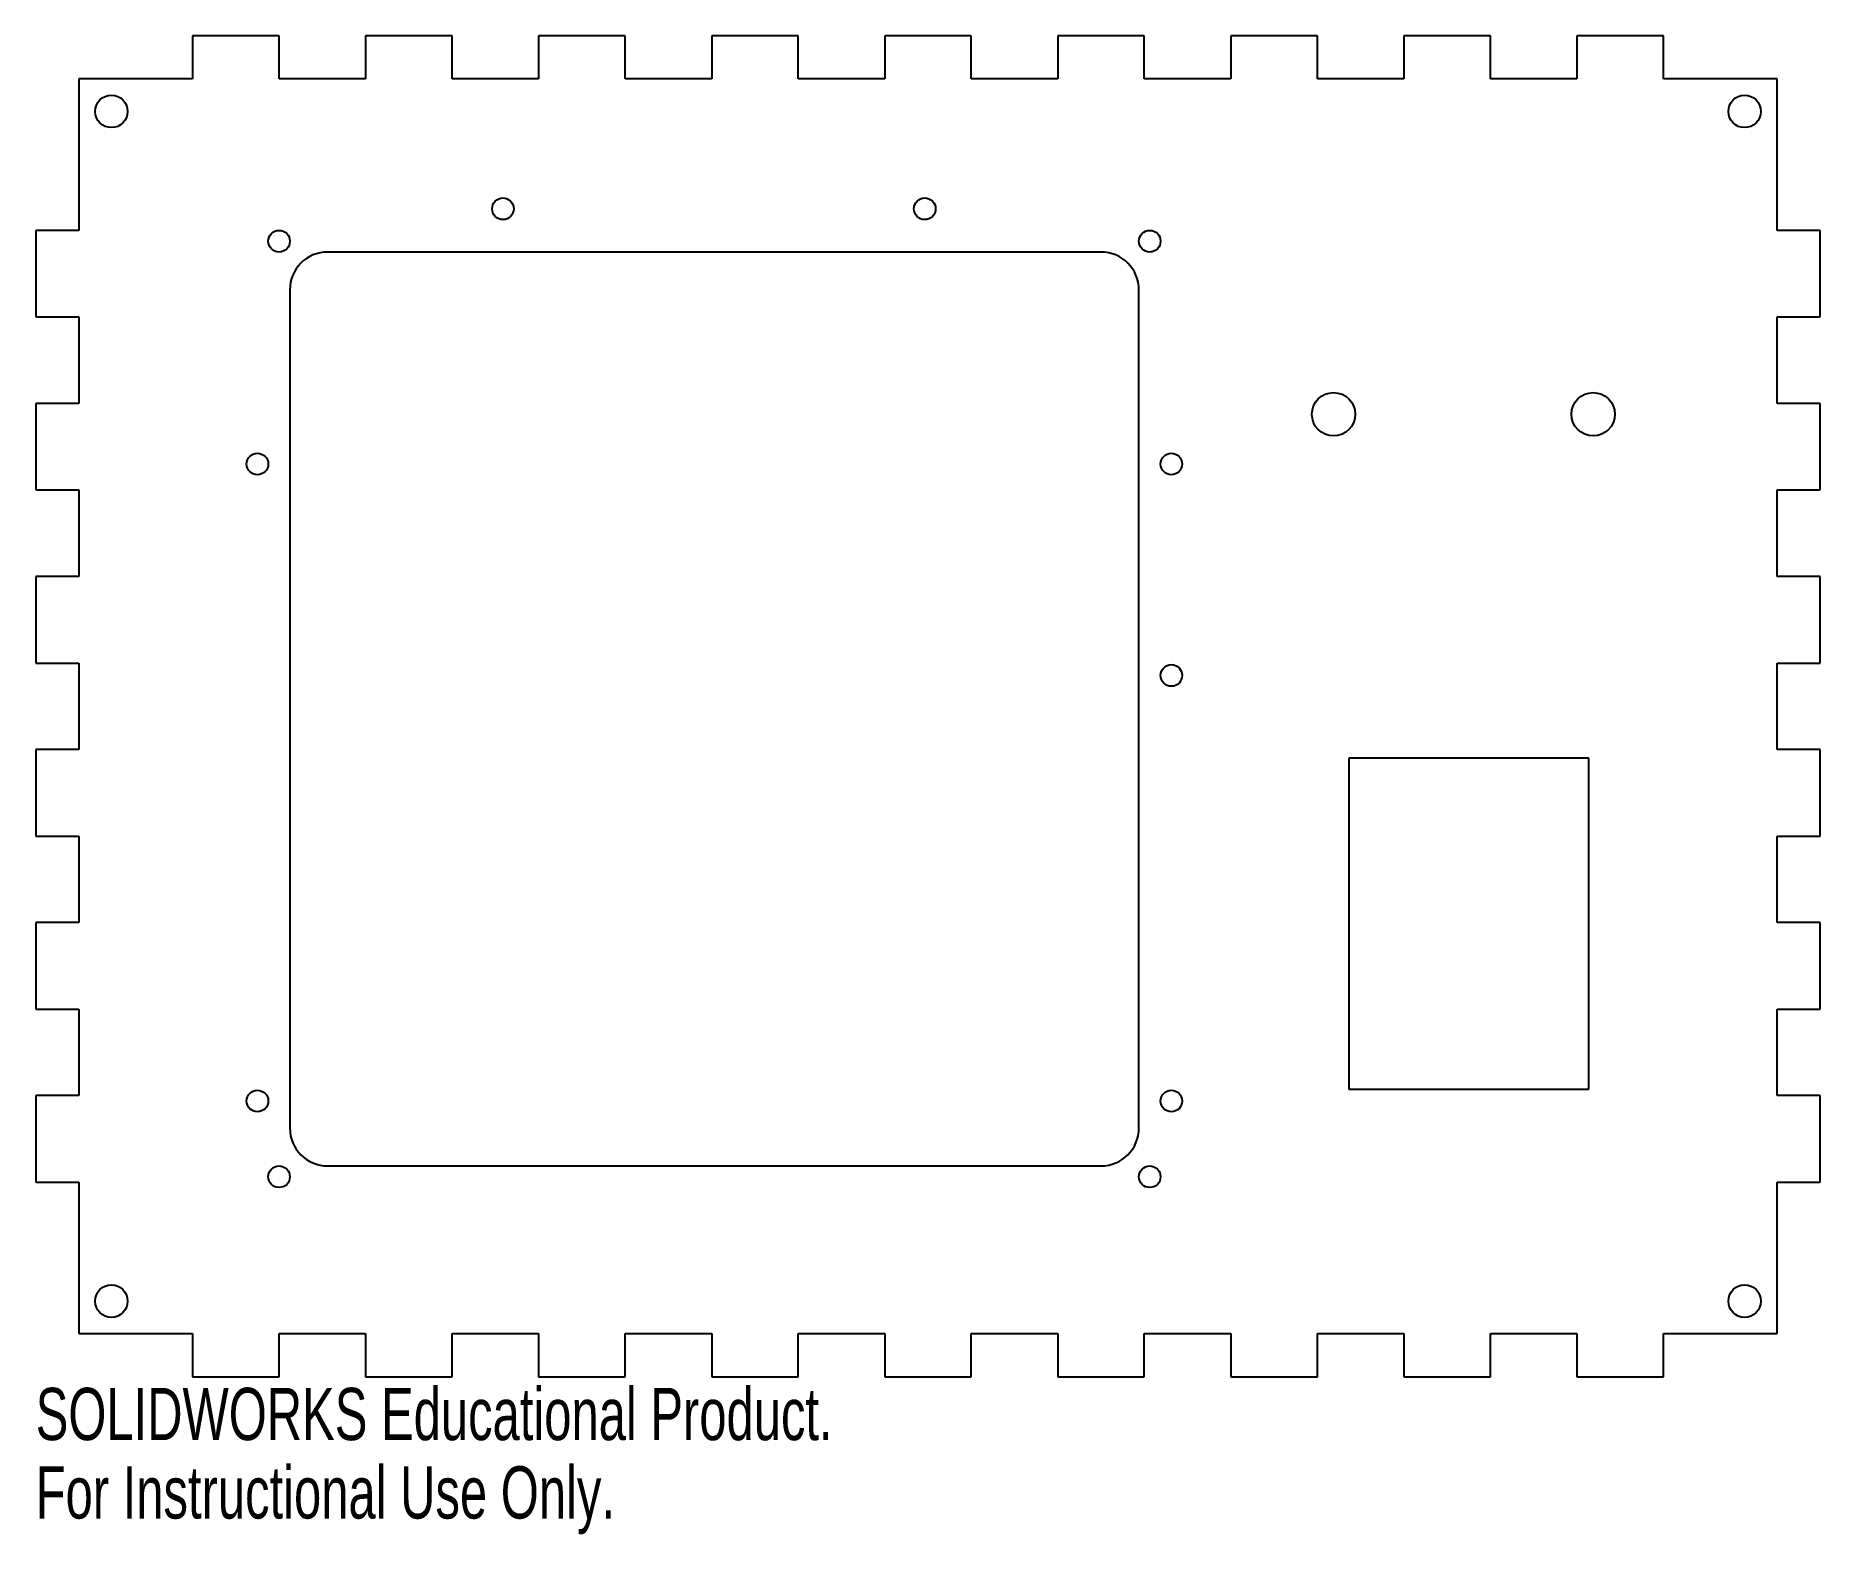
# Model space of a CAD drawing. Header units: millimetres. Extents: x 10 to 175, y 497 to 636.
import ezdxf

# ---------------------------------------------------------------- set-up
doc = ezdxf.new("R2010")
doc.units = ezdxf.units.MM
doc.styles.add('SLDTEXTSTYLE0', font='TXT', dxfattribs={"width": 0.7})

msp = doc.modelspace()

# ---------------------------------------------------------------- linework, layer by layer
at = {"color": 7, "linetype": 'Continuous', "lineweight": 25}
for p, q in [((32.5, 636), (24.5, 636)), ((24.5, 636), (24.5, 632)), ((32.5, 632), (32.5, 636)), ((48.5, 636), (40.5, 636)), ((40.5, 636), (40.5, 632)), ((48.5, 632), (48.5, 636)), ((64.5, 636), (56.5, 636)), ((56.5, 636), (56.5, 632)), ((64.5, 632), (64.5, 636)), ((80.5, 636), (72.5, 636)), ((72.5, 636), (72.5, 632)), ((80.5, 632), (80.5, 636)), ((96.5, 636), (88.5, 636)), ((88.5, 636), (88.5, 632)), ((96.5, 632), (96.5, 636)), ((112.5, 636), (104.5, 636)), ((104.5, 636), (104.5, 632)), ((112.5, 632), (112.5, 636)), ((128.5, 636), (120.5, 636)), ((120.5, 636), (120.5, 632)), ((128.5, 632), (128.5, 636)), ((144.5, 636), (136.5, 636)), ((136.5, 636), (136.5, 632)), ((144.5, 632), (144.5, 636)), ((160.5, 636), (152.5, 636)), ((152.5, 636), (152.5, 632)), ((160.5, 632), (160.5, 636)), ((24.5, 632), (14, 632)), ((14, 632), (14, 618)), ((40.5, 632), (32.5, 632)), ((56.5, 632), (48.5, 632)), ((72.5, 632), (64.5, 632)), ((88.5, 632), (80.5, 632)), ((104.5, 632), (96.5, 632)), ((120.5, 632), (112.5, 632)), ((136.5, 632), (128.5, 632)), ((152.5, 632), (144.5, 632)), ((171, 632), (160.5, 632)), ((171, 618), (171, 632)), ((14, 618), (10, 618)), ((10, 618), (10, 610)), ((175, 618), (171, 618)), ((175, 610), (175, 618)), ((108.5, 616), (37, 616)), ((33.5, 612.5), (33.5, 535)), ((112, 535), (112, 612.5)), ((10, 610), (14, 610)), ((14, 610), (14, 602)), ((171, 602), (171, 610)), ((171, 610), (175, 610)), ((14, 602), (10, 602)), ((10, 602), (10, 594)), ((175, 602), (171, 602)), ((175, 594), (175, 602)), ((10, 594), (14, 594)), ((14, 594), (14, 586)), ((171, 586), (171, 594)), ((171, 594), (175, 594)), ((14, 586), (10, 586)), ((10, 586), (10, 578)), ((175, 586), (171, 586)), ((175, 578), (175, 586)), ((10, 578), (14, 578)), ((14, 578), (14, 570)), ((171, 570), (171, 578)), ((171, 578), (175, 578)), ((14, 570), (10, 570)), ((10, 570), (10, 562)), ((175, 570), (171, 570)), ((175, 562), (175, 570)), ((131.4, 569.2), (131.4, 538.6)), ((153.6, 569.2), (131.4, 569.2)), ((153.6, 538.6), (153.6, 569.2)), ((10, 562), (14, 562)), ((14, 562), (14, 554)), ((171, 554), (171, 562)), ((171, 562), (175, 562)), ((14, 554), (10, 554)), ((10, 554), (10, 546)), ((175, 554), (171, 554)), ((175, 546), (175, 554)), ((10, 546), (14, 546)), ((14, 546), (14, 538)), ((171, 538), (171, 546)), ((171, 546), (175, 546)), ((14, 538), (10, 538)), ((10, 538), (10, 530)), ((131.4, 538.6), (153.6, 538.6)), ((175, 538), (171, 538)), ((175, 530), (175, 538)), ((37, 531.5), (108.5, 531.5)), ((10, 530), (14, 530)), ((14, 530), (14, 516)), ((171, 516), (171, 530)), ((171, 530), (175, 530)), ((14, 516), (24.5, 516)), ((24.5, 516), (24.5, 512)), ((32.5, 512), (32.5, 516)), ((32.5, 516), (40.5, 516)), ((40.5, 516), (40.5, 512)), ((48.5, 512), (48.5, 516)), ((48.5, 516), (56.5, 516)), ((56.5, 516), (56.5, 512)), ((64.5, 512), (64.5, 516)), ((64.5, 516), (72.5, 516)), ((72.5, 516), (72.5, 512)), ((80.5, 512), (80.5, 516)), ((80.5, 516), (88.5, 516)), ((88.5, 516), (88.5, 512)), ((96.5, 512), (96.5, 516)), ((96.5, 516), (104.5, 516)), ((104.5, 516), (104.5, 512)), ((112.5, 512), (112.5, 516)), ((112.5, 516), (120.5, 516)), ((120.5, 516), (120.5, 512)), ((128.5, 512), (128.5, 516)), ((128.5, 516), (136.5, 516)), ((136.5, 516), (136.5, 512)), ((144.5, 512), (144.5, 516)), ((144.5, 516), (152.5, 516)), ((152.5, 516), (152.5, 512)), ((160.5, 512), (160.5, 516)), ((160.5, 516), (171, 516)), ((24.5, 512), (32.5, 512)), ((40.5, 512), (48.5, 512)), ((56.5, 512), (64.5, 512)), ((72.5, 512), (80.5, 512)), ((88.5, 512), (96.5, 512)), ((104.5, 512), (112.5, 512)), ((120.5, 512), (128.5, 512)), ((136.5, 512), (144.5, 512)), ((152.5, 512), (160.5, 512))]:
    msp.add_line(p, q, dxfattribs=at)
for centre, radius in [((17, 629), 1.5), ((168, 629), 1.5), ((53.2, 620), 1), ((92.2, 620), 1), ((32.5, 617), 1), ((113, 617), 1), ((130, 601), 2), ((154, 601), 2), ((30.5, 596.4), 1), ((115, 596.4), 1), ((115, 576.85), 1), ((30.5, 537.5), 1), ((115, 537.5), 1), ((32.5, 530.5), 1), ((113, 530.5), 1), ((17, 519), 1.5), ((168, 519), 1.5)]:
    msp.add_circle(centre, radius, dxfattribs=at)
for centre, start, end in [((37, 612.5), 90, 180), ((108.5, 612.5), 0, 90), ((37, 535), 180, 270), ((108.5, 535), 270, 360)]:
    msp.add_arc(centre, 3.5, start, end, dxfattribs=at)

# ---------------------------------------------------------------- texts
at = {"color": 7, "linetype": 'Continuous', "char_height": 4.8336, "attachment_point": 1, "style": 'SLDTEXTSTYLE0'}
for s, insert in [('SOLIDWORKS Educational Product.', (10, 510.98)), ('For Instructional Use Only.', (10, 503.73))]:
    msp.add_mtext(s, dxfattribs=dict(at, insert=insert))

doc.saveas('drawing.dxf')
